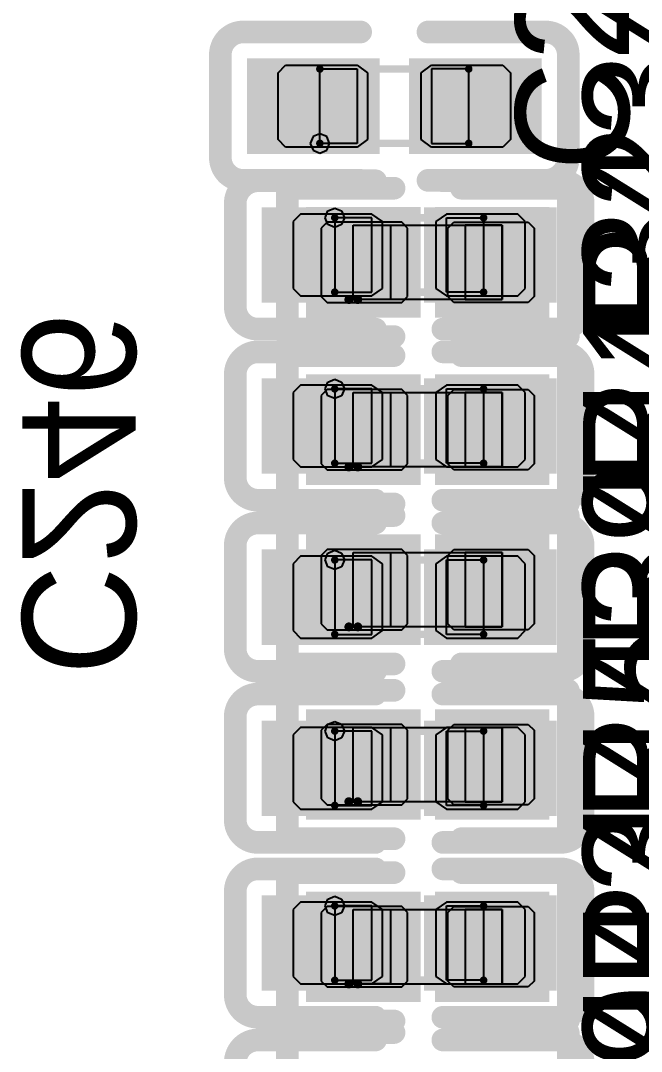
# Model space of a CAD drawing. Header units: millimetres. Extents: x 892 to 1144, y 1011 to 1123.
# Drawn here: x 997.21 to 1001.39, y 1041.07 to 1048 of the extents above; entities that cross this region are included whole.
import ezdxf

# ---------------------------------------------------------------- set-up
doc = ezdxf.new("R2010")
doc.units = ezdxf.units.MM
for name, color, linetype in [('BottomLayer', 5, 'Continuous'), ('BottomOverlay', 54, 'Continuous'), ('BottomPaste', 16, 'Continuous'), ('BottomSolder', 6, 'Continuous'), ('Mechanical15', 56, 'Continuous'), ('Mechanical4', 56, 'Continuous'), ('Mechanical5', 56, 'Continuous'), ('Mechanical6', 56, 'Continuous'), ('TopLayer', 1, 'Continuous'), ('TopOverlay', 2, 'Continuous'), ('TopPaste', 8, 'Continuous'), ('TopSolder', 216, 'Continuous')]:
    doc.layers.add(name, color=color, linetype=linetype)

msp = doc.modelspace()

# ---------------------------------------------------------------- linework, layer by layer
at = {"layer": 'BottomLayer'}
for points in [[(998.8849, 1046.155), (999.675, 1046.155), (998.8849, 1046.695), (999.675, 1046.695)], [(999.975, 1046.155), (1000.7651, 1046.155), (999.975, 1046.695), (1000.7651, 1046.695)], [(998.8849, 1045.005), (999.675, 1045.005), (998.8849, 1045.545), (999.675, 1045.545)], [(999.975, 1045.005), (1000.7651, 1045.005), (999.975, 1045.545), (1000.7651, 1045.545)], [(998.8849, 1043.855), (999.675, 1043.855), (998.8849, 1044.395), (999.675, 1044.395)], [(999.975, 1043.855), (1000.7651, 1043.855), (999.975, 1044.395), (1000.7651, 1044.395)], [(998.8849, 1042.705), (999.675, 1042.705), (998.8849, 1043.245), (999.675, 1043.245)], [(999.975, 1042.705), (1000.7651, 1042.705), (999.975, 1043.245), (1000.7651, 1043.245)], [(998.8849, 1041.53), (999.675, 1041.53), (998.8849, 1042.07), (999.675, 1042.07)], [(999.975, 1041.53), (1000.7651, 1041.53), (999.975, 1042.07), (1000.7651, 1042.07)]]:
    msp.add_solid(points, dxfattribs=at)
at = {"layer": 'BottomOverlay', "const_width": 0.1524}
for points in [[(998.6563, 1046.7712, -0.414214), (998.8087, 1046.9236)], [(1000.8413, 1046.9236, -0.414214), (1000.9937, 1046.7712)], [(998.8087, 1045.9264, -0.414214), (998.6563, 1046.0788)], [(1000.9937, 1046.0788, -0.414214), (1000.8413, 1045.9264)], [(998.6563, 1045.6212, -0.414214), (998.8087, 1045.7736)], [(1000.8413, 1045.7736, -0.414214), (1000.9937, 1045.6212)], [(998.8087, 1044.7764, -0.414214), (998.6563, 1044.9288)], [(1000.9937, 1044.9288, -0.414214), (1000.8413, 1044.7764)], [(998.6563, 1044.4712, -0.414214), (998.8087, 1044.6236)], [(1000.8413, 1044.6236, -0.414214), (1000.9937, 1044.4712)], [(998.8087, 1043.6264, -0.414214), (998.6563, 1043.7788)], [(1000.9937, 1043.7788, -0.414214), (1000.8413, 1043.6264)], [(998.6563, 1043.3212, -0.414214), (998.8087, 1043.4736)], [(1000.8413, 1043.4736, -0.414214), (1000.9937, 1043.3212)], [(998.8087, 1042.4764, -0.414214), (998.6563, 1042.6288)], [(1000.9937, 1042.6288, -0.414214), (1000.8413, 1042.4764)], [(998.6563, 1042.1462, -0.414214), (998.8087, 1042.2986)], [(1000.8413, 1042.2986, -0.414214), (1000.9937, 1042.1462)], [(998.8087, 1041.3014, -0.414214), (998.6563, 1041.4538)], [(1000.9937, 1041.4538, -0.414214), (1000.8413, 1041.3014)], [(998.6563, 1040.9962, -0.414214), (998.8087, 1041.1486)], [(1000.8413, 1041.1486, -0.414214), (1000.9937, 1040.9962)]]:
    msp.add_lwpolyline(points, format="xyb", dxfattribs=at)
for points in [[(998.8087, 1046.9236), (999.5988, 1046.9236)], [(1000.0512, 1046.9236), (1000.8413, 1046.9236)], [(998.6563, 1046.0788), (998.6563, 1046.7712)], [(1000.9937, 1046.0788), (1000.9937, 1046.7712)], [(998.8087, 1045.9264), (999.5988, 1045.9264)], [(1000.0512, 1045.9264), (1000.8413, 1045.9264)], [(998.8087, 1045.7736), (999.5988, 1045.7736)], [(1000.0512, 1045.7736), (1000.8413, 1045.7736)], [(998.6563, 1044.9288), (998.6563, 1045.6212)], [(1000.9937, 1044.9288), (1000.9937, 1045.6212)], [(998.8087, 1044.7764), (999.5988, 1044.7764)], [(1000.0512, 1044.7764), (1000.8413, 1044.7764)], [(998.8087, 1044.6236), (999.5988, 1044.6236)], [(1000.0512, 1044.6236), (1000.8413, 1044.6236)], [(998.6563, 1043.7788), (998.6563, 1044.4712)], [(1000.9937, 1043.7788), (1000.9937, 1044.4712)], [(998.8087, 1043.6264), (999.5988, 1043.6264)], [(1000.0512, 1043.6264), (1000.8413, 1043.6264)], [(998.8087, 1043.4736), (999.5988, 1043.4736)], [(1000.0512, 1043.4736), (1000.8413, 1043.4736)], [(998.6563, 1042.6288), (998.6563, 1043.3212)], [(1000.9937, 1042.6288), (1000.9937, 1043.3212)], [(998.8087, 1042.4764), (999.5988, 1042.4764)], [(1000.0512, 1042.4764), (1000.8413, 1042.4764)], [(998.8087, 1042.2986), (999.5988, 1042.2986)], [(1000.0512, 1042.2986), (1000.8413, 1042.2986)], [(998.6563, 1041.4538), (998.6563, 1042.1462)], [(1000.9937, 1041.4538), (1000.9937, 1042.1462)], [(998.8087, 1041.3014), (999.5988, 1041.3014)], [(1000.0512, 1041.3014), (1000.8413, 1041.3014)], [(998.8087, 1041.1486), (999.5988, 1041.1486)], [(1000.0512, 1041.1486), (1000.8413, 1041.1486)], [(998.6563, 1040.3038), (998.6563, 1040.9962)], [(1000.9937, 1040.3038), (1000.9937, 1040.9962)]]:
    msp.add_lwpolyline(points, dxfattribs=at)
at = {"layer": 'BottomOverlay', "const_width": 0.0762}
for points in [[(998.7706, 1046.9236, 1), (998.8468, 1046.9236, 1)], [(998.7706, 1046.9236, 1), (998.8468, 1046.9236, 1)], [(999.5607, 1046.9236, 1), (999.6369, 1046.9236, 1)], [(1000.0131, 1046.9236, 1), (1000.0893, 1046.9236, 1)], [(1000.8032, 1046.9236, 1), (1000.8794, 1046.9236, 1)], [(1000.8032, 1046.9236, 1), (1000.8794, 1046.9236, 1)], [(998.6182, 1046.7712, 1), (998.6944, 1046.7712, 1)], [(998.6182, 1046.7712, 1), (998.6944, 1046.7712, 1)], [(1000.9556, 1046.7712, 1), (1001.0318, 1046.7712, 1)], [(1000.9556, 1046.7712, 1), (1001.0318, 1046.7712, 1)], [(998.6182, 1046.0788, 1), (998.6944, 1046.0788, 1)], [(998.6182, 1046.0788, 1), (998.6944, 1046.0788, 1)], [(1000.9556, 1046.0788, 1), (1001.0318, 1046.0788, 1)], [(1000.9556, 1046.0788, 1), (1001.0318, 1046.0788, 1)], [(998.7706, 1045.9264, 1), (998.8468, 1045.9264, 1)], [(998.7706, 1045.9264, 1), (998.8468, 1045.9264, 1)], [(999.5607, 1045.9264, 1), (999.6369, 1045.9264, 1)], [(1000.0131, 1045.9264, 1), (1000.0893, 1045.9264, 1)], [(1000.8032, 1045.9264, 1), (1000.8794, 1045.9264, 1)], [(1000.8032, 1045.9264, 1), (1000.8794, 1045.9264, 1)], [(998.7706, 1045.7736, 1), (998.8468, 1045.7736, 1)], [(998.7706, 1045.7736, 1), (998.8468, 1045.7736, 1)], [(999.5607, 1045.7736, 1), (999.6369, 1045.7736, 1)], [(1000.0131, 1045.7736, 1), (1000.0893, 1045.7736, 1)], [(1000.8032, 1045.7736, 1), (1000.8794, 1045.7736, 1)], [(1000.8032, 1045.7736, 1), (1000.8794, 1045.7736, 1)], [(998.6182, 1045.6212, 1), (998.6944, 1045.6212, 1)], [(998.6182, 1045.6212, 1), (998.6944, 1045.6212, 1)], [(1000.9556, 1045.6212, 1), (1001.0318, 1045.6212, 1)], [(1000.9556, 1045.6212, 1), (1001.0318, 1045.6212, 1)], [(998.6182, 1044.9288, 1), (998.6944, 1044.9288, 1)], [(998.6182, 1044.9288, 1), (998.6944, 1044.9288, 1)], [(1000.9556, 1044.9288, 1), (1001.0318, 1044.9288, 1)], [(1000.9556, 1044.9288, 1), (1001.0318, 1044.9288, 1)], [(998.7706, 1044.7764, 1), (998.8468, 1044.7764, 1)], [(998.7706, 1044.7764, 1), (998.8468, 1044.7764, 1)], [(999.5607, 1044.7764, 1), (999.6369, 1044.7764, 1)], [(1000.0131, 1044.7764, 1), (1000.0893, 1044.7764, 1)], [(1000.8032, 1044.7764, 1), (1000.8794, 1044.7764, 1)], [(1000.8032, 1044.7764, 1), (1000.8794, 1044.7764, 1)], [(998.7706, 1044.6236, 1), (998.8468, 1044.6236, 1)], [(998.7706, 1044.6236, 1), (998.8468, 1044.6236, 1)], [(999.5607, 1044.6236, 1), (999.6369, 1044.6236, 1)], [(1000.0131, 1044.6236, 1), (1000.0893, 1044.6236, 1)], [(1000.8032, 1044.6236, 1), (1000.8794, 1044.6236, 1)], [(1000.8032, 1044.6236, 1), (1000.8794, 1044.6236, 1)], [(998.6182, 1044.4712, 1), (998.6944, 1044.4712, 1)], [(998.6182, 1044.4712, 1), (998.6944, 1044.4712, 1)], [(1000.9556, 1044.4712, 1), (1001.0318, 1044.4712, 1)], [(1000.9556, 1044.4712, 1), (1001.0318, 1044.4712, 1)], [(998.6182, 1043.7788, 1), (998.6944, 1043.7788, 1)], [(998.6182, 1043.7788, 1), (998.6944, 1043.7788, 1)], [(1000.9556, 1043.7788, 1), (1001.0318, 1043.7788, 1)], [(1000.9556, 1043.7788, 1), (1001.0318, 1043.7788, 1)], [(998.7706, 1043.6264, 1), (998.8468, 1043.6264, 1)], [(998.7706, 1043.6264, 1), (998.8468, 1043.6264, 1)], [(999.5607, 1043.6264, 1), (999.6369, 1043.6264, 1)], [(1000.0131, 1043.6264, 1), (1000.0893, 1043.6264, 1)], [(1000.8032, 1043.6264, 1), (1000.8794, 1043.6264, 1)], [(1000.8032, 1043.6264, 1), (1000.8794, 1043.6264, 1)], [(998.7706, 1043.4736, 1), (998.8468, 1043.4736, 1)], [(998.7706, 1043.4736, 1), (998.8468, 1043.4736, 1)], [(999.5607, 1043.4736, 1), (999.6369, 1043.4736, 1)], [(1000.0131, 1043.4736, 1), (1000.0893, 1043.4736, 1)], [(1000.8032, 1043.4736, 1), (1000.8794, 1043.4736, 1)], [(1000.8032, 1043.4736, 1), (1000.8794, 1043.4736, 1)], [(998.6182, 1043.3212, 1), (998.6944, 1043.3212, 1)], [(998.6182, 1043.3212, 1), (998.6944, 1043.3212, 1)], [(1000.9556, 1043.3212, 1), (1001.0318, 1043.3212, 1)], [(1000.9556, 1043.3212, 1), (1001.0318, 1043.3212, 1)], [(998.6182, 1042.6288, 1), (998.6944, 1042.6288, 1)], [(998.6182, 1042.6288, 1), (998.6944, 1042.6288, 1)], [(1000.9556, 1042.6288, 1), (1001.0318, 1042.6288, 1)], [(1000.9556, 1042.6288, 1), (1001.0318, 1042.6288, 1)], [(998.7706, 1042.4764, 1), (998.8468, 1042.4764, 1)], [(998.7706, 1042.4764, 1), (998.8468, 1042.4764, 1)], [(999.5607, 1042.4764, 1), (999.6369, 1042.4764, 1)], [(1000.0131, 1042.4764, 1), (1000.0893, 1042.4764, 1)], [(1000.8032, 1042.4764, 1), (1000.8794, 1042.4764, 1)], [(1000.8032, 1042.4764, 1), (1000.8794, 1042.4764, 1)], [(998.7706, 1042.2986, 1), (998.8468, 1042.2986, 1)], [(998.7706, 1042.2986, 1), (998.8468, 1042.2986, 1)], [(999.5607, 1042.2986, 1), (999.6369, 1042.2986, 1)], [(1000.0131, 1042.2986, 1), (1000.0893, 1042.2986, 1)], [(1000.8032, 1042.2986, 1), (1000.8794, 1042.2986, 1)], [(1000.8032, 1042.2986, 1), (1000.8794, 1042.2986, 1)], [(998.6182, 1042.1462, 1), (998.6944, 1042.1462, 1)], [(998.6182, 1042.1462, 1), (998.6944, 1042.1462, 1)], [(1000.9556, 1042.1462, 1), (1001.0318, 1042.1462, 1)], [(1000.9556, 1042.1462, 1), (1001.0318, 1042.1462, 1)], [(998.6182, 1041.4538, 1), (998.6944, 1041.4538, 1)], [(998.6182, 1041.4538, 1), (998.6944, 1041.4538, 1)], [(1000.9556, 1041.4538, 1), (1001.0318, 1041.4538, 1)], [(1000.9556, 1041.4538, 1), (1001.0318, 1041.4538, 1)], [(998.7706, 1041.3014, 1), (998.8468, 1041.3014, 1)], [(998.7706, 1041.3014, 1), (998.8468, 1041.3014, 1)], [(999.5607, 1041.3014, 1), (999.6369, 1041.3014, 1)], [(1000.0131, 1041.3014, 1), (1000.0893, 1041.3014, 1)], [(1000.8032, 1041.3014, 1), (1000.8794, 1041.3014, 1)], [(1000.8032, 1041.3014, 1), (1000.8794, 1041.3014, 1)], [(998.7706, 1041.1486, 1), (998.8468, 1041.1486, 1)], [(998.7706, 1041.1486, 1), (998.8468, 1041.1486, 1)], [(999.5607, 1041.1486, 1), (999.6369, 1041.1486, 1)], [(1000.0131, 1041.1486, 1), (1000.0893, 1041.1486, 1)], [(1000.8032, 1041.1486, 1), (1000.8794, 1041.1486, 1)], [(1000.8032, 1041.1486, 1), (1000.8794, 1041.1486, 1)], [(998.6182, 1040.9962, 1), (998.6944, 1040.9962, 1)], [(998.6182, 1040.9962, 1), (998.6944, 1040.9962, 1)], [(1000.9556, 1040.9962, 1), (1001.0318, 1040.9962, 1)], [(1000.9556, 1040.9962, 1), (1001.0318, 1040.9962, 1)]]:
    msp.add_lwpolyline(points, format="xyb", close=True, dxfattribs=at)
at = {"layer": 'BottomPaste'}
for p, q in [((999.095, 1046.7), (999.045, 1046.65)), ((999.575, 1046.7), (999.095, 1046.7)), ((999.645, 1046.65), (999.575, 1046.7)), ((1000.075, 1046.7), (1000.005, 1046.65)), ((1000.555, 1046.7), (1000.075, 1046.7)), ((1000.605, 1046.65), (1000.555, 1046.7)), ((999.045, 1046.65), (999.045, 1046.2)), ((999.645, 1046.2), (999.645, 1046.65)), ((1000.005, 1046.65), (1000.005, 1046.2)), ((1000.605, 1046.2), (1000.605, 1046.65)), ((999.045, 1046.2), (999.095, 1046.15)), ((999.575, 1046.15), (999.645, 1046.2)), ((1000.005, 1046.2), (1000.075, 1046.15)), ((1000.555, 1046.15), (1000.605, 1046.2)), ((999.095, 1046.15), (999.575, 1046.15)), ((1000.075, 1046.15), (1000.555, 1046.15)), ((999.095, 1045.55), (999.045, 1045.5)), ((999.575, 1045.55), (999.095, 1045.55)), ((999.645, 1045.5), (999.575, 1045.55)), ((1000.075, 1045.55), (1000.005, 1045.5)), ((1000.555, 1045.55), (1000.075, 1045.55)), ((1000.605, 1045.5), (1000.555, 1045.55)), ((999.045, 1045.5), (999.045, 1045.05)), ((999.645, 1045.05), (999.645, 1045.5)), ((1000.005, 1045.5), (1000.005, 1045.05)), ((1000.605, 1045.05), (1000.605, 1045.5)), ((999.045, 1045.05), (999.095, 1045)), ((999.575, 1045), (999.645, 1045.05)), ((1000.005, 1045.05), (1000.075, 1045)), ((1000.555, 1045), (1000.605, 1045.05)), ((999.095, 1045), (999.575, 1045)), ((1000.075, 1045), (1000.555, 1045)), ((999.095, 1044.4), (999.045, 1044.35)), ((999.575, 1044.4), (999.095, 1044.4)), ((999.645, 1044.35), (999.575, 1044.4)), ((1000.075, 1044.4), (1000.005, 1044.35)), ((1000.555, 1044.4), (1000.075, 1044.4)), ((1000.605, 1044.35), (1000.555, 1044.4)), ((999.045, 1044.35), (999.045, 1043.9)), ((999.645, 1043.9), (999.645, 1044.35)), ((1000.005, 1044.35), (1000.005, 1043.9)), ((1000.605, 1043.9), (1000.605, 1044.35)), ((999.045, 1043.9), (999.095, 1043.85)), ((999.095, 1043.85), (999.575, 1043.85)), ((999.575, 1043.85), (999.645, 1043.9)), ((1000.005, 1043.9), (1000.075, 1043.85)), ((1000.075, 1043.85), (1000.555, 1043.85)), ((1000.555, 1043.85), (1000.605, 1043.9)), ((999.095, 1043.25), (999.045, 1043.2)), ((999.575, 1043.25), (999.095, 1043.25)), ((999.645, 1043.2), (999.575, 1043.25)), ((1000.075, 1043.25), (1000.005, 1043.2)), ((1000.555, 1043.25), (1000.075, 1043.25)), ((1000.605, 1043.2), (1000.555, 1043.25)), ((999.045, 1043.2), (999.045, 1042.75)), ((999.645, 1042.75), (999.645, 1043.2)), ((1000.005, 1043.2), (1000.005, 1042.75)), ((1000.605, 1042.75), (1000.605, 1043.2)), ((999.045, 1042.75), (999.095, 1042.7)), ((999.575, 1042.7), (999.645, 1042.75)), ((1000.005, 1042.75), (1000.075, 1042.7)), ((1000.555, 1042.7), (1000.605, 1042.75)), ((999.095, 1042.7), (999.575, 1042.7)), ((1000.075, 1042.7), (1000.555, 1042.7)), ((999.095, 1042.075), (999.045, 1042.025)), ((999.575, 1042.075), (999.095, 1042.075)), ((999.645, 1042.025), (999.575, 1042.075)), ((1000.075, 1042.075), (1000.005, 1042.025)), ((1000.555, 1042.075), (1000.075, 1042.075)), ((1000.605, 1042.025), (1000.555, 1042.075)), ((999.045, 1042.025), (999.045, 1041.575)), ((999.645, 1041.575), (999.645, 1042.025)), ((1000.005, 1042.025), (1000.005, 1041.575)), ((1000.605, 1041.575), (1000.605, 1042.025)), ((999.045, 1041.575), (999.095, 1041.525)), ((999.575, 1041.525), (999.645, 1041.575)), ((1000.005, 1041.575), (1000.075, 1041.525)), ((1000.555, 1041.525), (1000.605, 1041.575)), ((999.095, 1041.525), (999.575, 1041.525)), ((1000.075, 1041.525), (1000.555, 1041.525))]:
    msp.add_line(p, q, dxfattribs=at)
for points in [[(998.8849, 1046.155), (999.675, 1046.155), (998.8849, 1046.695), (999.675, 1046.695)], [(999.975, 1046.155), (1000.7651, 1046.155), (999.975, 1046.695), (1000.7651, 1046.695)], [(998.8849, 1045.005), (999.675, 1045.005), (998.8849, 1045.545), (999.675, 1045.545)], [(999.975, 1045.005), (1000.7651, 1045.005), (999.975, 1045.545), (1000.7651, 1045.545)], [(998.8849, 1043.855), (999.675, 1043.855), (998.8849, 1044.395), (999.675, 1044.395)], [(999.975, 1043.855), (1000.7651, 1043.855), (999.975, 1044.395), (1000.7651, 1044.395)], [(998.8849, 1042.705), (999.675, 1042.705), (998.8849, 1043.245), (999.675, 1043.245)], [(999.975, 1042.705), (1000.7651, 1042.705), (999.975, 1043.245), (1000.7651, 1043.245)], [(998.8849, 1041.53), (999.675, 1041.53), (998.8849, 1042.07), (999.675, 1042.07)], [(999.975, 1041.53), (1000.7651, 1041.53), (999.975, 1042.07), (1000.7651, 1042.07)]]:
    msp.add_solid(points, dxfattribs=at)
at = {"layer": 'BottomSolder'}
for points in [[(998.8341, 1046.1042), (999.7258, 1046.1042), (998.8341, 1046.7458), (999.7258, 1046.7458)], [(999.9242, 1046.1042), (1000.8159, 1046.1042), (999.9242, 1046.7458), (1000.8159, 1046.7458)], [(998.8341, 1044.9542), (999.7258, 1044.9542), (998.8341, 1045.5958), (999.7258, 1045.5958)], [(999.9242, 1044.9542), (1000.8159, 1044.9542), (999.9242, 1045.5958), (1000.8159, 1045.5958)], [(998.8341, 1043.8042), (999.7258, 1043.8042), (998.8341, 1044.4458), (999.7258, 1044.4458)], [(999.9242, 1043.8042), (1000.8159, 1043.8042), (999.9242, 1044.4458), (1000.8159, 1044.4458)], [(998.8341, 1042.6542), (999.7258, 1042.6542), (998.8341, 1043.2958), (999.7258, 1043.2958)], [(999.9242, 1042.6542), (1000.8159, 1042.6542), (999.9242, 1043.2958), (1000.8159, 1043.2958)], [(998.8341, 1041.4792), (999.7258, 1041.4792), (998.8341, 1042.1208), (999.7258, 1042.1208)], [(999.9242, 1041.4792), (1000.8159, 1041.4792), (999.9242, 1042.1208), (1000.8159, 1042.1208)]]:
    msp.add_solid(points, dxfattribs=at)
at = {"layer": 'Mechanical15'}
for p, q in [((999.225, 1047.175), (999.225, 1047.675)), ((999.225, 1047.675), (999.475, 1047.675)), ((999.475, 1047.675), (999.475, 1047.175)), ((1000.225, 1047.675), (999.975, 1047.675)), ((999.975, 1047.675), (999.975, 1047.175)), ((1000.225, 1047.175), (1000.225, 1047.675)), ((999.225, 1047.2399), (999.1791, 1047.2209)), ((999.2709, 1047.2209), (999.225, 1047.2399)), ((999.1791, 1047.2209), (999.1601, 1047.175)), ((999.1601, 1047.175), (999.1601, 1047.175)), ((999.1601, 1047.175), (999.1791, 1047.1291)), ((999.475, 1047.175), (999.225, 1047.175)), ((999.2899, 1047.175), (999.2709, 1047.2209)), ((999.2709, 1047.1291), (999.2899, 1047.175)), ((999.2899, 1047.175), (999.2899, 1047.175)), ((999.975, 1047.175), (1000.225, 1047.175)), ((999.1791, 1047.1291), (999.225, 1047.1101)), ((999.225, 1047.1101), (999.2709, 1047.1291)), ((999.2601, 1046.675), (999.2791, 1046.7209)), ((999.2791, 1046.7209), (999.325, 1046.74)), ((999.325, 1046.74), (999.3709, 1046.7209)), ((999.3709, 1046.7209), (999.3899, 1046.675)), ((999.2791, 1046.6291), (999.2601, 1046.675)), ((999.2601, 1046.675), (999.2601, 1046.675)), ((999.325, 1046.6101), (999.2791, 1046.6291)), ((999.575, 1046.675), (999.325, 1046.675)), ((999.325, 1046.675), (999.325, 1046.175)), ((999.3709, 1046.6291), (999.325, 1046.6101)), ((999.3899, 1046.675), (999.3709, 1046.6291)), ((999.3899, 1046.675), (999.3899, 1046.675)), ((999.575, 1046.175), (999.575, 1046.675)), ((1000.075, 1046.675), (1000.325, 1046.675)), ((1000.075, 1046.175), (1000.075, 1046.675)), ((1000.325, 1046.675), (1000.325, 1046.175)), ((999.325, 1046.175), (999.575, 1046.175)), ((1000.325, 1046.175), (1000.075, 1046.175)), ((999.2791, 1045.5709), (999.325, 1045.59)), ((999.325, 1045.59), (999.3709, 1045.5709)), ((999.2601, 1045.525), (999.2791, 1045.5709)), ((999.2791, 1045.4791), (999.2601, 1045.525)), ((999.2601, 1045.525), (999.2601, 1045.525)), ((999.575, 1045.525), (999.325, 1045.525)), ((999.325, 1045.525), (999.325, 1045.025)), ((999.3709, 1045.5709), (999.3899, 1045.525)), ((999.3899, 1045.525), (999.3709, 1045.4791)), ((999.3899, 1045.525), (999.3899, 1045.525)), ((999.575, 1045.025), (999.575, 1045.525)), ((1000.075, 1045.525), (1000.325, 1045.525)), ((1000.075, 1045.025), (1000.075, 1045.525)), ((1000.325, 1045.525), (1000.325, 1045.025)), ((999.325, 1045.4601), (999.2791, 1045.4791)), ((999.3709, 1045.4791), (999.325, 1045.4601)), ((999.325, 1045.025), (999.575, 1045.025)), ((1000.325, 1045.025), (1000.075, 1045.025)), ((999.2601, 1044.375), (999.2791, 1044.4209)), ((999.2791, 1044.4209), (999.325, 1044.44)), ((999.325, 1044.44), (999.3709, 1044.4209)), ((999.3709, 1044.4209), (999.3899, 1044.375)), ((999.2791, 1044.3291), (999.2601, 1044.375)), ((999.2601, 1044.375), (999.2601, 1044.375)), ((999.325, 1044.3101), (999.2791, 1044.3291)), ((999.575, 1044.375), (999.325, 1044.375)), ((999.325, 1044.375), (999.325, 1043.875)), ((999.3709, 1044.3291), (999.325, 1044.3101)), ((999.3899, 1044.375), (999.3709, 1044.3291)), ((999.3899, 1044.375), (999.3899, 1044.375)), ((999.575, 1043.875), (999.575, 1044.375)), ((1000.075, 1044.375), (1000.325, 1044.375)), ((1000.075, 1043.875), (1000.075, 1044.375)), ((1000.325, 1044.375), (1000.325, 1043.875)), ((999.325, 1043.875), (999.575, 1043.875)), ((1000.325, 1043.875), (1000.075, 1043.875)), ((999.2791, 1043.2709), (999.325, 1043.29)), ((999.325, 1043.29), (999.3709, 1043.2709)), ((999.2601, 1043.225), (999.2791, 1043.2709)), ((999.2791, 1043.1791), (999.2601, 1043.225)), ((999.2601, 1043.225), (999.2601, 1043.225)), ((999.575, 1043.225), (999.325, 1043.225)), ((999.325, 1043.225), (999.325, 1042.725)), ((999.3709, 1043.2709), (999.3899, 1043.225)), ((999.3899, 1043.225), (999.3709, 1043.1791)), ((999.3899, 1043.225), (999.3899, 1043.225)), ((999.575, 1042.725), (999.575, 1043.225)), ((1000.075, 1043.225), (1000.325, 1043.225)), ((1000.075, 1042.725), (1000.075, 1043.225)), ((1000.325, 1043.225), (1000.325, 1042.725)), ((999.325, 1043.1601), (999.2791, 1043.1791)), ((999.3709, 1043.1791), (999.325, 1043.1601)), ((999.325, 1042.725), (999.575, 1042.725)), ((1000.325, 1042.725), (1000.075, 1042.725)), ((999.2791, 1042.0959), (999.325, 1042.1149)), ((999.325, 1042.1149), (999.3709, 1042.0959)), ((999.2601, 1042.05), (999.2791, 1042.0959)), ((999.2791, 1042.0041), (999.2601, 1042.05)), ((999.2601, 1042.05), (999.2601, 1042.05)), ((999.575, 1042.05), (999.325, 1042.05)), ((999.325, 1042.05), (999.325, 1041.55)), ((999.3709, 1042.0959), (999.3899, 1042.05)), ((999.3899, 1042.05), (999.3709, 1042.0041)), ((999.3899, 1042.05), (999.3899, 1042.05)), ((999.575, 1041.55), (999.575, 1042.05)), ((1000.075, 1042.05), (1000.325, 1042.05)), ((1000.075, 1041.55), (1000.075, 1042.05)), ((1000.325, 1042.05), (1000.325, 1041.55)), ((999.325, 1041.9851), (999.2791, 1042.0041)), ((999.3709, 1042.0041), (999.325, 1041.9851)), ((999.325, 1041.55), (999.575, 1041.55)), ((1000.325, 1041.55), (1000.075, 1041.55))]:
    msp.add_line(p, q, dxfattribs=at)
at = {"layer": 'Mechanical15', "const_width": 0.0508}
for points in [[(999.225, 1047.675), (1000.225, 1047.675)], [(999.225, 1047.175), (999.225, 1047.675)], [(1000.225, 1047.175), (1000.225, 1047.675)], [(999.225, 1047.175), (1000.225, 1047.175)], [(999.325, 1046.675), (1000.325, 1046.675)], [(999.325, 1046.175), (999.325, 1046.675)], [(1000.325, 1046.175), (1000.325, 1046.675)], [(999.325, 1046.175), (1000.325, 1046.175)], [(999.325, 1045.525), (1000.325, 1045.525)], [(999.325, 1045.025), (999.325, 1045.525)], [(1000.325, 1045.025), (1000.325, 1045.525)], [(999.325, 1045.025), (1000.325, 1045.025)], [(999.325, 1044.375), (1000.325, 1044.375)], [(999.325, 1043.875), (999.325, 1044.375)], [(1000.325, 1043.875), (1000.325, 1044.375)], [(999.325, 1043.875), (1000.325, 1043.875)], [(999.325, 1043.225), (1000.325, 1043.225)], [(999.325, 1042.725), (999.325, 1043.225)], [(1000.325, 1042.725), (1000.325, 1043.225)], [(999.325, 1042.725), (1000.325, 1042.725)], [(999.325, 1042.05), (1000.325, 1042.05)], [(999.325, 1041.55), (999.325, 1042.05)], [(1000.325, 1041.55), (1000.325, 1042.05)], [(999.325, 1041.55), (1000.325, 1041.55)]]:
    msp.add_lwpolyline(points, dxfattribs=at)
at = {"layer": 'Mechanical15', "const_width": 0.0254}
for points in [[(999.2123, 1047.675, 1), (999.2377, 1047.675, 1)], [(999.2123, 1047.675, 1), (999.2377, 1047.675, 1)], [(1000.2123, 1047.675, 1), (1000.2377, 1047.675, 1)], [(1000.2123, 1047.675, 1), (1000.2377, 1047.675, 1)], [(999.2123, 1047.175, 1), (999.2377, 1047.175, 1)], [(999.2123, 1047.175, 1), (999.2377, 1047.175, 1)], [(1000.2123, 1047.175, 1), (1000.2377, 1047.175, 1)], [(1000.2123, 1047.175, 1), (1000.2377, 1047.175, 1)], [(999.3123, 1046.675, 1), (999.3377, 1046.675, 1)], [(999.3123, 1046.675, 1), (999.3377, 1046.675, 1)], [(1000.3123, 1046.675, 1), (1000.3377, 1046.675, 1)], [(1000.3123, 1046.675, 1), (1000.3377, 1046.675, 1)], [(999.3123, 1046.175, 1), (999.3377, 1046.175, 1)], [(999.3123, 1046.175, 1), (999.3377, 1046.175, 1)], [(1000.3123, 1046.175, 1), (1000.3377, 1046.175, 1)], [(1000.3123, 1046.175, 1), (1000.3377, 1046.175, 1)], [(999.3123, 1045.525, 1), (999.3377, 1045.525, 1)], [(999.3123, 1045.525, 1), (999.3377, 1045.525, 1)], [(1000.3123, 1045.525, 1), (1000.3377, 1045.525, 1)], [(1000.3123, 1045.525, 1), (1000.3377, 1045.525, 1)], [(999.3123, 1045.025, 1), (999.3377, 1045.025, 1)], [(999.3123, 1045.025, 1), (999.3377, 1045.025, 1)], [(1000.3123, 1045.025, 1), (1000.3377, 1045.025, 1)], [(1000.3123, 1045.025, 1), (1000.3377, 1045.025, 1)], [(999.3123, 1044.375, 1), (999.3377, 1044.375, 1)], [(999.3123, 1044.375, 1), (999.3377, 1044.375, 1)], [(1000.3123, 1044.375, 1), (1000.3377, 1044.375, 1)], [(1000.3123, 1044.375, 1), (1000.3377, 1044.375, 1)], [(999.3123, 1043.875, 1), (999.3377, 1043.875, 1)], [(999.3123, 1043.875, 1), (999.3377, 1043.875, 1)], [(1000.3123, 1043.875, 1), (1000.3377, 1043.875, 1)], [(1000.3123, 1043.875, 1), (1000.3377, 1043.875, 1)], [(999.3123, 1043.225, 1), (999.3377, 1043.225, 1)], [(999.3123, 1043.225, 1), (999.3377, 1043.225, 1)], [(1000.3123, 1043.225, 1), (1000.3377, 1043.225, 1)], [(1000.3123, 1043.225, 1), (1000.3377, 1043.225, 1)], [(999.3123, 1042.725, 1), (999.3377, 1042.725, 1)], [(999.3123, 1042.725, 1), (999.3377, 1042.725, 1)], [(1000.3123, 1042.725, 1), (1000.3377, 1042.725, 1)], [(1000.3123, 1042.725, 1), (1000.3377, 1042.725, 1)], [(999.3123, 1042.05, 1), (999.3377, 1042.05, 1)], [(999.3123, 1042.05, 1), (999.3377, 1042.05, 1)], [(1000.3123, 1042.05, 1), (1000.3377, 1042.05, 1)], [(1000.3123, 1042.05, 1), (1000.3377, 1042.05, 1)], [(999.3123, 1041.55, 1), (999.3377, 1041.55, 1)], [(999.3123, 1041.55, 1), (999.3377, 1041.55, 1)], [(1000.3123, 1041.55, 1), (1000.3377, 1041.55, 1)], [(1000.3123, 1041.55, 1), (1000.3377, 1041.55, 1)]]:
    msp.add_lwpolyline(points, format="xyb", close=True, dxfattribs=at)
at = {"layer": 'Mechanical4'}
for p, q in [((999.4496, 1046.1248), (999.4496, 1046.6249)), ((999.4496, 1046.6249), (1000.4496, 1046.6249)), ((1000.4496, 1046.6249), (1000.4496, 1046.1248)), ((1000.4496, 1046.1248), (999.4496, 1046.1248)), ((999.4496, 1044.9998), (999.4496, 1045.4999)), ((999.4496, 1045.4999), (1000.4496, 1045.4999)), ((1000.4496, 1045.4999), (1000.4496, 1044.9998)), ((1000.4496, 1044.9998), (999.4496, 1044.9998)), ((999.4496, 1043.9248), (999.4496, 1044.4249)), ((999.4496, 1044.4249), (1000.4496, 1044.4249)), ((1000.4496, 1044.4249), (1000.4496, 1043.9248)), ((1000.4496, 1043.9248), (999.4496, 1043.9248)), ((999.4496, 1042.7498), (999.4496, 1043.2499)), ((999.4496, 1043.2499), (1000.4496, 1043.2499)), ((1000.4496, 1043.2499), (1000.4496, 1042.7498)), ((1000.4496, 1042.7498), (999.4496, 1042.7498)), ((999.4496, 1041.5248), (999.4496, 1042.0249)), ((999.4496, 1042.0249), (1000.4496, 1042.0249)), ((1000.4496, 1042.0249), (1000.4496, 1041.5248)), ((1000.4496, 1041.5248), (999.4496, 1041.5248))]:
    msp.add_line(p, q, dxfattribs=at)
at = {"layer": 'Mechanical5'}
for p, q in [((999.4495, 1046.125), (999.4495, 1046.625)), ((999.4495, 1046.625), (999.6994, 1046.625)), ((999.6994, 1046.625), (999.6994, 1046.125)), ((1000.4504, 1046.625), (1000.2005, 1046.625)), ((1000.2005, 1046.625), (1000.2005, 1046.125)), ((1000.4504, 1046.125), (1000.4504, 1046.625)), ((999.6994, 1046.125), (999.4495, 1046.125)), ((1000.2005, 1046.125), (1000.4504, 1046.125)), ((999.4495, 1045), (999.4495, 1045.5)), ((999.4495, 1045.5), (999.6994, 1045.5)), ((999.6994, 1045.5), (999.6994, 1045)), ((1000.4504, 1045.5), (1000.2005, 1045.5)), ((1000.2005, 1045.5), (1000.2005, 1045)), ((1000.4504, 1045), (1000.4504, 1045.5)), ((999.6994, 1045), (999.4495, 1045)), ((1000.2005, 1045), (1000.4504, 1045)), ((999.4495, 1043.925), (999.4495, 1044.425)), ((999.4495, 1044.425), (999.6994, 1044.425)), ((999.6994, 1044.425), (999.6994, 1043.925)), ((1000.4504, 1044.425), (1000.2005, 1044.425)), ((1000.2005, 1044.425), (1000.2005, 1043.925)), ((1000.4504, 1043.925), (1000.4504, 1044.425)), ((999.6994, 1043.925), (999.4495, 1043.925)), ((1000.2005, 1043.925), (1000.4504, 1043.925)), ((999.4495, 1042.75), (999.4495, 1043.25)), ((999.4495, 1043.25), (999.6994, 1043.25)), ((999.6994, 1043.25), (999.6994, 1042.75)), ((1000.4504, 1043.25), (1000.2005, 1043.25)), ((1000.2005, 1043.25), (1000.2005, 1042.75)), ((1000.4504, 1042.75), (1000.4504, 1043.25)), ((999.6994, 1042.75), (999.4495, 1042.75)), ((1000.2005, 1042.75), (1000.4504, 1042.75)), ((999.4495, 1041.525), (999.4495, 1042.025)), ((999.4495, 1042.025), (999.6994, 1042.025)), ((999.6994, 1042.025), (999.6994, 1041.525)), ((1000.4504, 1042.025), (1000.2005, 1042.025)), ((1000.2005, 1042.025), (1000.2005, 1041.525)), ((1000.4504, 1041.525), (1000.4504, 1042.025)), ((999.6994, 1041.525), (999.4495, 1041.525)), ((1000.2005, 1041.525), (1000.4504, 1041.525))]:
    msp.add_line(p, q, dxfattribs=at)
at = {"layer": 'Mechanical6'}
for points, const_width in [([(999.4796, 1046.1251, 1), (999.4196, 1046.1251, 1)], 0.06), ([(999.4046, 1046.1251, 1), (999.4346, 1046.1251, 1)], 0.03), ([(999.4646, 1046.1251, 1), (999.4946, 1046.1251, 1)], 0.03), ([(999.4796, 1045.0001, 1), (999.4196, 1045.0001, 1)], 0.06), ([(999.4046, 1045.0001, 1), (999.4346, 1045.0001, 1)], 0.03), ([(999.4646, 1045.0001, 1), (999.4946, 1045.0001, 1)], 0.03), ([(999.4796, 1043.9251, 1), (999.4196, 1043.9251, 1)], 0.06), ([(999.4046, 1043.9251, 1), (999.4346, 1043.9251, 1)], 0.03), ([(999.4646, 1043.9251, 1), (999.4946, 1043.9251, 1)], 0.03), ([(999.4796, 1042.7501, 1), (999.4196, 1042.7501, 1)], 0.06), ([(999.4046, 1042.7501, 1), (999.4346, 1042.7501, 1)], 0.03), ([(999.4646, 1042.7501, 1), (999.4946, 1042.7501, 1)], 0.03), ([(999.4796, 1041.5251, 1), (999.4196, 1041.5251, 1)], 0.06), ([(999.4046, 1041.5251, 1), (999.4346, 1041.5251, 1)], 0.03), ([(999.4646, 1041.5251, 1), (999.4946, 1041.5251, 1)], 0.03)]:
    msp.add_lwpolyline(points, format="xyb", close=True, dxfattribs=dict(at, const_width=const_width))
at = {"layer": 'TopLayer'}
for points in [[(998.7849, 1047.155), (999.575, 1047.155), (998.7849, 1047.695), (999.575, 1047.695)], [(999.875, 1047.155), (1000.6651, 1047.155), (999.875, 1047.695), (1000.6651, 1047.695)], [(999.2338, 1046.105), (999.7995, 1046.105), (999.2338, 1046.645), (999.7995, 1046.645)], [(1000.0994, 1046.105), (1000.6651, 1046.105), (1000.0994, 1046.645), (1000.6651, 1046.645)], [(999.2338, 1044.98), (999.7995, 1044.98), (999.2338, 1045.52), (999.7995, 1045.52)], [(1000.0994, 1044.98), (1000.6651, 1044.98), (1000.0994, 1045.52), (1000.6651, 1045.52)], [(999.2338, 1043.905), (999.7995, 1043.905), (999.2338, 1044.445), (999.7995, 1044.445)], [(1000.0994, 1043.905), (1000.6651, 1043.905), (1000.0994, 1044.445), (1000.6651, 1044.445)], [(999.2338, 1042.73), (999.7995, 1042.73), (999.2338, 1043.27), (999.7995, 1043.27)], [(1000.0994, 1042.73), (1000.6651, 1042.73), (1000.0994, 1043.27), (1000.6651, 1043.27)], [(999.2338, 1041.505), (999.7995, 1041.505), (999.2338, 1042.045), (999.7995, 1042.045)], [(1000.0994, 1041.505), (1000.6651, 1041.505), (1000.0994, 1042.045), (1000.6651, 1042.045)]]:
    msp.add_solid(points, dxfattribs=at)
at = {"layer": 'TopOverlay', "const_width": 0.1524}
for points in [[(998.5563, 1047.7712, -0.414214), (998.7087, 1047.9236)], [(1000.7413, 1047.9236, -0.414214), (1000.8937, 1047.7712)], [(998.7087, 1046.9264, -0.414214), (998.5563, 1047.0788)], [(1000.8937, 1047.0788, -0.414214), (1000.7413, 1046.9264)]]:
    msp.add_lwpolyline(points, format="xyb", dxfattribs=at)
for points in [[(998.7087, 1047.9236), (999.4988, 1047.9236)], [(999.9512, 1047.9236), (1000.7413, 1047.9236)], [(998.5563, 1047.0788), (998.5563, 1047.7712)], [(1000.8937, 1047.0788), (1000.8937, 1047.7712)], [(998.7087, 1046.9264), (999.4988, 1046.9264)], [(999.9512, 1046.9264), (1000.7413, 1046.9264)], [(999.0052, 1045.8764), (999.0052, 1046.8736)], [(999.0052, 1046.8736), (999.7232, 1046.8736)], [(1000.1757, 1046.8736), (1000.8937, 1046.8736)], [(1000.8937, 1045.8764), (1000.8937, 1046.8736)], [(999.0052, 1045.8764), (999.7232, 1045.8764)], [(1000.1757, 1045.8764), (1000.8937, 1045.8764)], [(999.0052, 1044.7514), (999.0052, 1045.7486)], [(999.0052, 1045.7486), (999.7232, 1045.7486)], [(1000.1757, 1045.7486), (1000.8937, 1045.7486)], [(1000.8937, 1044.7514), (1000.8937, 1045.7486)], [(999.0052, 1044.7514), (999.7232, 1044.7514)], [(1000.1757, 1044.7514), (1000.8937, 1044.7514)], [(999.0052, 1043.6764), (999.0052, 1044.6736)], [(999.0052, 1044.6736), (999.7232, 1044.6736)], [(1000.1757, 1044.6736), (1000.8937, 1044.6736)], [(1000.8937, 1043.6764), (1000.8937, 1044.6736)], [(999.0052, 1043.6764), (999.7232, 1043.6764)], [(1000.1757, 1043.6764), (1000.8937, 1043.6764)], [(999.0052, 1042.5014), (999.0052, 1043.4986)], [(999.0052, 1043.4986), (999.7232, 1043.4986)], [(1000.1757, 1043.4986), (1000.8937, 1043.4986)], [(1000.8937, 1042.5014), (1000.8937, 1043.4986)], [(999.0052, 1042.5014), (999.7232, 1042.5014)], [(1000.1757, 1042.5014), (1000.8937, 1042.5014)], [(999.0052, 1041.2764), (999.0052, 1042.2736)], [(999.0052, 1042.2736), (999.7232, 1042.2736)], [(1000.1757, 1042.2736), (1000.8937, 1042.2736)], [(1000.8937, 1041.2764), (1000.8937, 1042.2736)], [(999.0052, 1041.2764), (999.7232, 1041.2764)], [(1000.1757, 1041.2764), (1000.8937, 1041.2764)], [(999.0052, 1040.2014), (999.0052, 1041.1986)], [(999.0052, 1041.1986), (999.7232, 1041.1986)], [(1000.1757, 1041.1986), (1000.8937, 1041.1986)], [(1000.8937, 1040.2014), (1000.8937, 1041.1986)]]:
    msp.add_lwpolyline(points, dxfattribs=at)
at = {"layer": 'TopOverlay', "const_width": 0.0762}
for points in [[(998.6706, 1047.9236, 1), (998.7468, 1047.9236, 1)], [(998.6706, 1047.9236, 1), (998.7468, 1047.9236, 1)], [(999.4607, 1047.9236, 1), (999.5369, 1047.9236, 1)], [(999.9131, 1047.9236, 1), (999.9893, 1047.9236, 1)], [(1000.7032, 1047.9236, 1), (1000.7794, 1047.9236, 1)], [(1000.7032, 1047.9236, 1), (1000.7794, 1047.9236, 1)], [(998.5182, 1047.7712, 1), (998.5944, 1047.7712, 1)], [(998.5182, 1047.7712, 1), (998.5944, 1047.7712, 1)], [(1000.8556, 1047.7712, 1), (1000.9318, 1047.7712, 1)], [(1000.8556, 1047.7712, 1), (1000.9318, 1047.7712, 1)], [(998.5182, 1047.0788, 1), (998.5944, 1047.0788, 1)], [(998.5182, 1047.0788, 1), (998.5944, 1047.0788, 1)], [(1000.8556, 1047.0788, 1), (1000.9318, 1047.0788, 1)], [(1000.8556, 1047.0788, 1), (1000.9318, 1047.0788, 1)], [(998.6706, 1046.9264, 1), (998.7468, 1046.9264, 1)], [(998.6706, 1046.9264, 1), (998.7468, 1046.9264, 1)], [(999.4607, 1046.9264, 1), (999.5369, 1046.9264, 1)], [(999.9131, 1046.9264, 1), (999.9893, 1046.9264, 1)], [(1000.7032, 1046.9264, 1), (1000.7794, 1046.9264, 1)], [(1000.7032, 1046.9264, 1), (1000.7794, 1046.9264, 1)], [(998.9671, 1046.8736, 1), (999.0433, 1046.8736, 1)], [(998.9671, 1046.8736, 1), (999.0433, 1046.8736, 1)], [(999.6851, 1046.8736, 1), (999.7613, 1046.8736, 1)], [(1000.1376, 1046.8736, 1), (1000.2138, 1046.8736, 1)], [(1000.8556, 1046.8736, 1), (1000.9318, 1046.8736, 1)], [(1000.8556, 1046.8736, 1), (1000.9318, 1046.8736, 1)], [(998.9671, 1045.8764, 1), (999.0433, 1045.8764, 1)], [(998.9671, 1045.8764, 1), (999.0433, 1045.8764, 1)], [(999.6851, 1045.8764, 1), (999.7613, 1045.8764, 1)], [(1000.1376, 1045.8764, 1), (1000.2138, 1045.8764, 1)], [(1000.8556, 1045.8764, 1), (1000.9318, 1045.8764, 1)], [(1000.8556, 1045.8764, 1), (1000.9318, 1045.8764, 1)], [(998.9671, 1045.7486, 1), (999.0433, 1045.7486, 1)], [(998.9671, 1045.7486, 1), (999.0433, 1045.7486, 1)], [(999.6851, 1045.7486, 1), (999.7613, 1045.7486, 1)], [(1000.1376, 1045.7486, 1), (1000.2138, 1045.7486, 1)], [(1000.8556, 1045.7486, 1), (1000.9318, 1045.7486, 1)], [(1000.8556, 1045.7486, 1), (1000.9318, 1045.7486, 1)], [(998.9671, 1044.7514, 1), (999.0433, 1044.7514, 1)], [(998.9671, 1044.7514, 1), (999.0433, 1044.7514, 1)], [(999.6851, 1044.7514, 1), (999.7613, 1044.7514, 1)], [(1000.1376, 1044.7514, 1), (1000.2138, 1044.7514, 1)], [(1000.8556, 1044.7514, 1), (1000.9318, 1044.7514, 1)], [(1000.8556, 1044.7514, 1), (1000.9318, 1044.7514, 1)], [(998.9671, 1044.6736, 1), (999.0433, 1044.6736, 1)], [(998.9671, 1044.6736, 1), (999.0433, 1044.6736, 1)], [(999.6851, 1044.6736, 1), (999.7613, 1044.6736, 1)], [(1000.1376, 1044.6736, 1), (1000.2138, 1044.6736, 1)], [(1000.8556, 1044.6736, 1), (1000.9318, 1044.6736, 1)], [(1000.8556, 1044.6736, 1), (1000.9318, 1044.6736, 1)], [(998.9671, 1043.6764, 1), (999.0433, 1043.6764, 1)], [(998.9671, 1043.6764, 1), (999.0433, 1043.6764, 1)], [(999.6851, 1043.6764, 1), (999.7613, 1043.6764, 1)], [(1000.1376, 1043.6764, 1), (1000.2138, 1043.6764, 1)], [(1000.8556, 1043.6764, 1), (1000.9318, 1043.6764, 1)], [(1000.8556, 1043.6764, 1), (1000.9318, 1043.6764, 1)], [(998.9671, 1043.4986, 1), (999.0433, 1043.4986, 1)], [(998.9671, 1043.4986, 1), (999.0433, 1043.4986, 1)], [(999.6851, 1043.4986, 1), (999.7613, 1043.4986, 1)], [(1000.1376, 1043.4986, 1), (1000.2138, 1043.4986, 1)], [(1000.8556, 1043.4986, 1), (1000.9318, 1043.4986, 1)], [(1000.8556, 1043.4986, 1), (1000.9318, 1043.4986, 1)], [(998.9671, 1042.5014, 1), (999.0433, 1042.5014, 1)], [(998.9671, 1042.5014, 1), (999.0433, 1042.5014, 1)], [(999.6851, 1042.5014, 1), (999.7613, 1042.5014, 1)], [(1000.1376, 1042.5014, 1), (1000.2138, 1042.5014, 1)], [(1000.8556, 1042.5014, 1), (1000.9318, 1042.5014, 1)], [(1000.8556, 1042.5014, 1), (1000.9318, 1042.5014, 1)], [(998.9671, 1042.2736, 1), (999.0433, 1042.2736, 1)], [(998.9671, 1042.2736, 1), (999.0433, 1042.2736, 1)], [(999.6851, 1042.2736, 1), (999.7613, 1042.2736, 1)], [(1000.1376, 1042.2736, 1), (1000.2138, 1042.2736, 1)], [(1000.8556, 1042.2736, 1), (1000.9318, 1042.2736, 1)], [(1000.8556, 1042.2736, 1), (1000.9318, 1042.2736, 1)], [(998.9671, 1041.2764, 1), (999.0433, 1041.2764, 1)], [(998.9671, 1041.2764, 1), (999.0433, 1041.2764, 1)], [(999.6851, 1041.2764, 1), (999.7613, 1041.2764, 1)], [(1000.1376, 1041.2764, 1), (1000.2138, 1041.2764, 1)], [(1000.8556, 1041.2764, 1), (1000.9318, 1041.2764, 1)], [(1000.8556, 1041.2764, 1), (1000.9318, 1041.2764, 1)], [(998.9671, 1041.1986, 1), (999.0433, 1041.1986, 1)], [(998.9671, 1041.1986, 1), (999.0433, 1041.1986, 1)], [(999.6851, 1041.1986, 1), (999.7613, 1041.1986, 1)], [(1000.1376, 1041.1986, 1), (1000.2138, 1041.1986, 1)], [(1000.8556, 1041.1986, 1), (1000.9318, 1041.1986, 1)], [(1000.8556, 1041.1986, 1), (1000.9318, 1041.1986, 1)]]:
    msp.add_lwpolyline(points, format="xyb", close=True, dxfattribs=at)
at = {"layer": 'TopPaste'}
for p, q in [((998.945, 1047.65), (998.995, 1047.7)), ((998.995, 1047.7), (999.475, 1047.7)), ((999.475, 1047.7), (999.545, 1047.65)), ((999.905, 1047.65), (999.975, 1047.7)), ((999.975, 1047.7), (1000.455, 1047.7)), ((1000.455, 1047.7), (1000.505, 1047.65)), ((998.945, 1047.2), (998.945, 1047.65)), ((999.545, 1047.65), (999.545, 1047.2)), ((999.905, 1047.2), (999.905, 1047.65)), ((1000.505, 1047.65), (1000.505, 1047.2)), ((998.995, 1047.15), (998.945, 1047.2)), ((999.545, 1047.2), (999.475, 1047.15)), ((999.975, 1047.15), (999.905, 1047.2)), ((1000.505, 1047.2), (1000.455, 1047.15)), ((999.475, 1047.15), (998.995, 1047.15)), ((1000.455, 1047.15), (999.975, 1047.15)), ((999.2738, 1046.645), (999.2338, 1046.605)), ((999.7745, 1046.645), (999.2738, 1046.645)), ((999.8145, 1046.605), (999.7745, 1046.645)), ((1000.0845, 1046.605), (1000.1245, 1046.645)), ((1000.1245, 1046.645), (1000.6251, 1046.645)), ((1000.6251, 1046.645), (1000.6651, 1046.605)), ((999.2338, 1046.605), (999.2338, 1046.145)), ((999.8145, 1046.145), (999.8145, 1046.605)), ((1000.0845, 1046.145), (1000.0845, 1046.605)), ((1000.6651, 1046.605), (1000.6651, 1046.145)), ((999.2338, 1046.145), (999.2738, 1046.105)), ((999.7745, 1046.105), (999.8145, 1046.145)), ((1000.1245, 1046.105), (1000.0845, 1046.145)), ((1000.6651, 1046.145), (1000.6251, 1046.105)), ((999.2738, 1046.105), (999.7745, 1046.105)), ((1000.6251, 1046.105), (1000.1245, 1046.105)), ((999.2738, 1045.52), (999.2338, 1045.48)), ((999.7745, 1045.52), (999.2738, 1045.52)), ((999.8145, 1045.48), (999.7745, 1045.52)), ((1000.0845, 1045.48), (1000.1245, 1045.52)), ((1000.1245, 1045.52), (1000.6251, 1045.52)), ((1000.6251, 1045.52), (1000.6651, 1045.48)), ((999.2338, 1045.48), (999.2338, 1045.02)), ((999.8145, 1045.02), (999.8145, 1045.48)), ((1000.0845, 1045.02), (1000.0845, 1045.48)), ((1000.6651, 1045.48), (1000.6651, 1045.02)), ((999.2338, 1045.02), (999.2738, 1044.98)), ((999.7745, 1044.98), (999.8145, 1045.02)), ((1000.1245, 1044.98), (1000.0845, 1045.02)), ((1000.6651, 1045.02), (1000.6251, 1044.98)), ((999.2738, 1044.98), (999.7745, 1044.98)), ((1000.6251, 1044.98), (1000.1245, 1044.98)), ((999.2738, 1044.445), (999.2338, 1044.405)), ((999.2338, 1044.405), (999.2338, 1043.945)), ((999.7745, 1044.445), (999.2738, 1044.445)), ((999.8145, 1044.405), (999.7745, 1044.445)), ((999.8145, 1043.945), (999.8145, 1044.405)), ((1000.0845, 1044.405), (1000.1245, 1044.445)), ((1000.0845, 1043.945), (1000.0845, 1044.405)), ((1000.1245, 1044.445), (1000.6251, 1044.445)), ((1000.6251, 1044.445), (1000.6651, 1044.405)), ((1000.6651, 1044.405), (1000.6651, 1043.945)), ((999.2338, 1043.945), (999.2738, 1043.905)), ((999.7745, 1043.905), (999.8145, 1043.945)), ((1000.1245, 1043.905), (1000.0845, 1043.945)), ((1000.6651, 1043.945), (1000.6251, 1043.905)), ((999.2738, 1043.905), (999.7745, 1043.905)), ((1000.6251, 1043.905), (1000.1245, 1043.905)), ((999.2738, 1043.27), (999.2338, 1043.23)), ((999.2338, 1043.23), (999.2338, 1042.77)), ((999.7745, 1043.27), (999.2738, 1043.27)), ((999.8145, 1043.23), (999.7745, 1043.27)), ((999.8145, 1042.77), (999.8145, 1043.23)), ((1000.0845, 1043.23), (1000.1245, 1043.27)), ((1000.0845, 1042.77), (1000.0845, 1043.23)), ((1000.1245, 1043.27), (1000.6251, 1043.27)), ((1000.6251, 1043.27), (1000.6651, 1043.23)), ((1000.6651, 1043.23), (1000.6651, 1042.77)), ((999.2338, 1042.77), (999.2738, 1042.73)), ((999.7745, 1042.73), (999.8145, 1042.77)), ((1000.1245, 1042.73), (1000.0845, 1042.77)), ((1000.6651, 1042.77), (1000.6251, 1042.73)), ((999.2738, 1042.73), (999.7745, 1042.73)), ((1000.6251, 1042.73), (1000.1245, 1042.73)), ((999.2738, 1042.045), (999.2338, 1042.005)), ((999.7745, 1042.045), (999.2738, 1042.045)), ((999.8145, 1042.005), (999.7745, 1042.045)), ((1000.0845, 1042.005), (1000.1245, 1042.045)), ((1000.1245, 1042.045), (1000.6251, 1042.045)), ((1000.6251, 1042.045), (1000.6651, 1042.005)), ((999.2338, 1042.005), (999.2338, 1041.545)), ((999.8145, 1041.545), (999.8145, 1042.005)), ((1000.0845, 1041.545), (1000.0845, 1042.005)), ((1000.6651, 1042.005), (1000.6651, 1041.545)), ((999.2338, 1041.545), (999.2738, 1041.505)), ((999.2738, 1041.505), (999.7745, 1041.505)), ((999.7745, 1041.505), (999.8145, 1041.545)), ((1000.1245, 1041.505), (1000.0845, 1041.545)), ((1000.6251, 1041.505), (1000.1245, 1041.505)), ((1000.6651, 1041.545), (1000.6251, 1041.505))]:
    msp.add_line(p, q, dxfattribs=at)
for points in [[(998.7849, 1047.155), (999.575, 1047.155), (998.7849, 1047.695), (999.575, 1047.695)], [(999.875, 1047.155), (1000.6651, 1047.155), (999.875, 1047.695), (1000.6651, 1047.695)], [(999.2338, 1046.105), (999.7995, 1046.105), (999.2338, 1046.645), (999.7995, 1046.645)], [(1000.0994, 1046.105), (1000.6651, 1046.105), (1000.0994, 1046.645), (1000.6651, 1046.645)], [(999.2338, 1044.98), (999.7995, 1044.98), (999.2338, 1045.52), (999.7995, 1045.52)], [(1000.0994, 1044.98), (1000.6651, 1044.98), (1000.0994, 1045.52), (1000.6651, 1045.52)], [(999.2338, 1043.905), (999.7995, 1043.905), (999.2338, 1044.445), (999.7995, 1044.445)], [(1000.0994, 1043.905), (1000.6651, 1043.905), (1000.0994, 1044.445), (1000.6651, 1044.445)], [(999.2338, 1042.73), (999.7995, 1042.73), (999.2338, 1043.27), (999.7995, 1043.27)], [(1000.0994, 1042.73), (1000.6651, 1042.73), (1000.0994, 1043.27), (1000.6651, 1043.27)], [(999.2338, 1041.505), (999.7995, 1041.505), (999.2338, 1042.045), (999.7995, 1042.045)], [(1000.0994, 1041.505), (1000.6651, 1041.505), (1000.0994, 1042.045), (1000.6651, 1042.045)]]:
    msp.add_solid(points, dxfattribs=at)
at = {"layer": 'TopSolder'}
for points in [[(998.7341, 1047.1042), (999.6258, 1047.1042), (998.7341, 1047.7458), (999.6258, 1047.7458)], [(999.8242, 1047.1042), (1000.7159, 1047.1042), (999.8242, 1047.7458), (1000.7159, 1047.7458)], [(999.1322, 1046.0034), (999.9011, 1046.0034), (999.1322, 1046.7466), (999.9011, 1046.7466)], [(999.9978, 1046.0034), (1000.7667, 1046.0034), (999.9978, 1046.7466), (1000.7667, 1046.7466)], [(999.1322, 1044.8784), (999.9011, 1044.8784), (999.1322, 1045.6216), (999.9011, 1045.6216)], [(999.9978, 1044.8784), (1000.7667, 1044.8784), (999.9978, 1045.6216), (1000.7667, 1045.6216)], [(999.1322, 1043.8034), (999.9011, 1043.8034), (999.1322, 1044.5466), (999.9011, 1044.5466)], [(999.9978, 1043.8034), (1000.7667, 1043.8034), (999.9978, 1044.5466), (1000.7667, 1044.5466)], [(999.1322, 1042.6284), (999.9011, 1042.6284), (999.1322, 1043.3716), (999.9011, 1043.3716)], [(999.9978, 1042.6284), (1000.7667, 1042.6284), (999.9978, 1043.3716), (1000.7667, 1043.3716)], [(999.1322, 1041.4034), (999.9011, 1041.4034), (999.1322, 1042.1466), (999.9011, 1042.1466)], [(999.9978, 1041.4034), (1000.7667, 1041.4034), (999.9978, 1042.1466), (1000.7667, 1042.1466)]]:
    msp.add_solid(points, dxfattribs=at)

# ---------------------------------------------------------------- texts
at = {"layer": 'BottomOverlay', "text_generation_flag": 2}
msp.add_text('C246', height=0.762, rotation=270, dxfattribs=at).set_placement((997.225, 1043.6))
at = {"layer": 'TopOverlay'}
for s, p in [('C249', (1001.3016, 1046.9888)), ('R434', (1001.7547, 1045.9138)), ('R432', (1001.7547, 1044.8638)), ('R441', (1001.7547, 1043.7638)), ('R439', (1001.7547, 1042.6138)), ('R445', (1001.7547, 1041.4888)), ('R443', (1001.7547, 1040.2638)), ('R449', (1001.7547, 1039.0888))]:
    msp.add_text(s, height=0.762, rotation=90, dxfattribs=at).set_placement(p)

doc.saveas('drawing.dxf')
